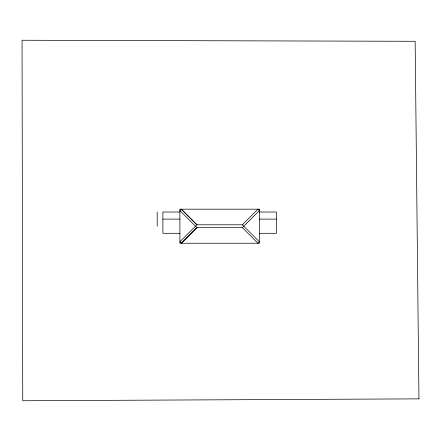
<?xml version="1.0" encoding="UTF-8"?>
<svg xmlns="http://www.w3.org/2000/svg" width="441" height="441" viewBox="0 0 441 441"><rect width="100%" height="100%" fill="white"/><g stroke="black" fill="none" stroke-linecap="round" stroke-linejoin="round"><path stroke-width="0.66" d="M196.978 224.789L181.323 209.183L179.9 210.6L196.929 227.628L242.33 227.628L259.352 210.6L257.935 209.183L242.33 224.789L196.929 224.789L179.9 241.811L181.323 243.234L196.978 227.628M181.323 243.234L196.929 227.628M179.9 212.022L162.878 212.022L162.878 233.3L180 233.3M259.352 212.022L276.38 212.022L276.38 233.3L259.258 233.3M162.878 219.111L179.9 219.111M259.352 219.111L276.38 219.111M242.33 224.789L259.352 241.811L257.935 243.234L242.33 227.628M181.323 209.183L196.929 224.789M157.2 212.022L157.2 226.205M418.95 398.862L22.745 400.748L22.05 40.252L415.152 41.294L418.95 398.862M259.352 209.183L179.9 209.183L179.9 243.234L259.352 243.234L259.352 209.183"/></g></svg>
